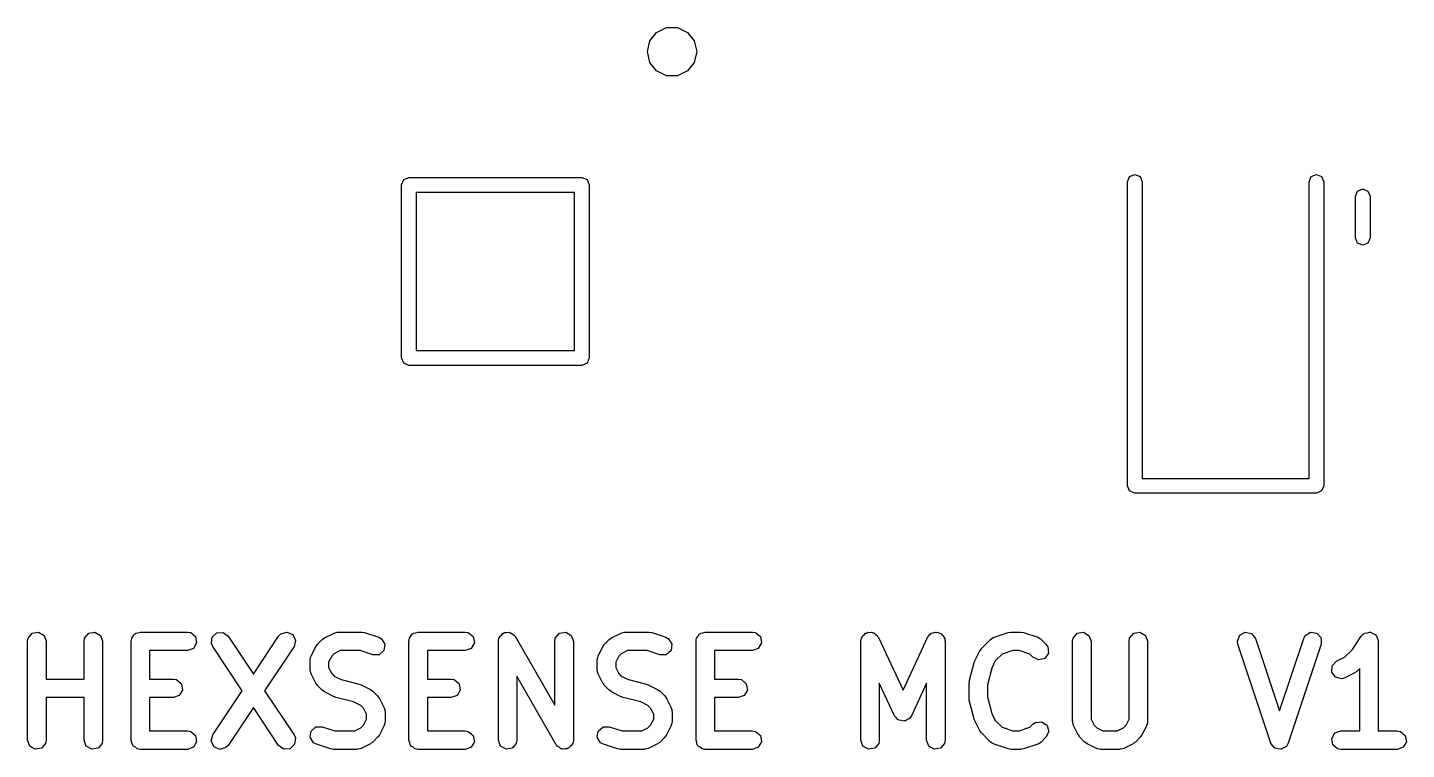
# Model space of a CAD drawing. Extents: x 131.4 to 171.3, y -117.7 to -82.5.
# Drawn here: x 135.97 to 147.13, y -111.15 to -105.31 of the extents above; entities that cross this region are included whole.
import ezdxf

# ---------------------------------------------------------------- set-up
doc = ezdxf.new("R2010")
doc.units = 0
doc.layers.add('BLACK', color=7, linetype='CONTINUOUS')

msp = doc.modelspace()

# ---------------------------------------------------------------- linework, layer by layer
at = {"layer": 'BLACK', "linetype": 'CONTINUOUS'}
for p, q in [((141.065, -105.344), (141.145, -105.305)), ((141.145, -105.305), (141.234, -105.305)), ((141.234, -105.305), (141.315, -105.344)), ((140.99, -105.5), (141.01, -105.413)), ((141.01, -105.413), (141.065, -105.344)), ((141.315, -105.344), (141.37, -105.413)), ((141.37, -105.413), (141.39, -105.5)), ((141.01, -105.587), (140.99, -105.5)), ((141.39, -105.5), (141.37, -105.587)), ((141.065, -105.656), (141.01, -105.587)), ((141.145, -105.695), (141.065, -105.656)), ((141.315, -105.656), (141.234, -105.695)), ((141.37, -105.587), (141.315, -105.656)), ((141.234, -105.695), (141.145, -105.695)), ((139, -106.579), (139.018, -106.536)), ((139.018, -106.536), (139.06, -106.519)), ((139.06, -106.519), (140.46, -106.519)), ((140.46, -106.519), (140.502, -106.536)), ((140.502, -106.536), (140.52, -106.579)), ((144.875, -106.554), (144.893, -106.511)), ((144.875, -109.014), (144.875, -106.554)), ((144.893, -106.511), (144.935, -106.494)), ((144.935, -106.494), (144.977, -106.511)), ((144.977, -106.511), (144.995, -106.554)), ((144.995, -106.554), (144.995, -108.954)), ((146.345, -106.554), (146.363, -106.511)), ((146.345, -108.954), (146.345, -106.554)), ((146.363, -106.511), (146.405, -106.494)), ((146.405, -106.494), (146.447, -106.511)), ((146.447, -106.511), (146.465, -106.554)), ((146.465, -106.554), (146.465, -109.014)), ((139, -107.979), (139, -106.579)), ((139.12, -106.639), (139.12, -107.919)), ((140.4, -106.639), (139.12, -106.639)), ((140.4, -107.919), (140.4, -106.639)), ((140.52, -106.579), (140.52, -107.979)), ((146.72, -106.671), (146.738, -106.629)), ((146.72, -107.006), (146.72, -106.671)), ((146.738, -106.629), (146.78, -106.611)), ((146.78, -106.611), (146.822, -106.629)), ((146.822, -106.629), (146.84, -106.671)), ((146.84, -106.671), (146.84, -107.006)), ((146.738, -107.049), (146.72, -107.006)), ((146.84, -107.006), (146.822, -107.049)), ((146.78, -107.066), (146.738, -107.049)), ((146.822, -107.049), (146.78, -107.066)), ((139.018, -108.021), (139, -107.979)), ((139, -107.979), (139, -107.979)), ((139.12, -107.919), (140.4, -107.919)), ((140.52, -107.979), (140.502, -108.021)), ((139.06, -108.039), (139.018, -108.021)), ((140.46, -108.039), (139.06, -108.039)), ((140.502, -108.021), (140.46, -108.039)), ((144.893, -109.056), (144.875, -109.014)), ((144.995, -108.954), (146.345, -108.954)), ((146.465, -109.014), (146.447, -109.056)), ((144.935, -109.074), (144.893, -109.056)), ((146.405, -109.074), (144.935, -109.074)), ((146.447, -109.056), (146.405, -109.074)), ((135.974, -110.273), (135.979, -110.247)), ((135.979, -110.247), (136.012, -110.208)), ((136.012, -110.208), (136.062, -110.199)), ((136.062, -110.199), (136.107, -110.225)), ((136.107, -110.225), (136.124, -110.273)), ((136.431, -110.273), (136.436, -110.247)), ((136.436, -110.247), (136.469, -110.208)), ((136.469, -110.208), (136.519, -110.199)), ((136.519, -110.199), (136.564, -110.225)), ((136.564, -110.225), (136.581, -110.273)), ((136.815, -110.257), (136.817, -110.247)), ((136.817, -110.247), (136.829, -110.232)), ((136.829, -110.232), (136.839, -110.215)), ((136.839, -110.215), (136.845, -110.213)), ((136.845, -110.213), (136.85, -110.208)), ((136.85, -110.208), (136.869, -110.205)), ((136.869, -110.205), (136.887, -110.198)), ((136.887, -110.198), (137.268, -110.198)), ((137.268, -110.198), (137.294, -110.202)), ((137.294, -110.202), (137.333, -110.235)), ((137.333, -110.235), (137.342, -110.286)), ((137.462, -110.291), (137.468, -110.24)), ((137.468, -110.24), (137.505, -110.204)), ((137.505, -110.204), (137.556, -110.201)), ((137.556, -110.201), (137.597, -110.231)), ((137.597, -110.231), (137.802, -110.538)), ((137.802, -110.538), (138.006, -110.231)), ((138.006, -110.231), (138.024, -110.212)), ((138.024, -110.212), (138.073, -110.198)), ((138.073, -110.198), (138.12, -110.219)), ((138.12, -110.219), (138.143, -110.265)), ((138.358, -110.258), (138.376, -110.245)), ((138.376, -110.245), (138.378, -110.244)), ((138.378, -110.244), (138.454, -110.206)), ((138.454, -110.206), (138.479, -110.198)), ((138.479, -110.198), (138.483, -110.199)), ((138.483, -110.199), (138.487, -110.198)), ((138.487, -110.198), (138.678, -110.198)), ((138.678, -110.198), (138.7, -110.202)), ((138.7, -110.202), (138.701, -110.202)), ((138.701, -110.202), (138.816, -110.24)), ((138.816, -110.24), (138.839, -110.252)), ((139.063, -110.257), (139.064, -110.247)), ((139.064, -110.247), (139.077, -110.232)), ((139.077, -110.232), (139.087, -110.215)), ((139.087, -110.215), (139.093, -110.213)), ((139.093, -110.213), (139.097, -110.208)), ((139.097, -110.208), (139.117, -110.205)), ((139.117, -110.205), (139.135, -110.198)), ((139.135, -110.198), (139.516, -110.198)), ((139.516, -110.198), (139.541, -110.202)), ((139.541, -110.202), (139.581, -110.235)), ((139.581, -110.235), (139.59, -110.286)), ((139.784, -110.273), (139.788, -110.247)), ((139.788, -110.247), (139.793, -110.242)), ((139.793, -110.242), (139.794, -110.235)), ((139.794, -110.235), (139.809, -110.223)), ((139.809, -110.223), (139.821, -110.208)), ((139.821, -110.208), (139.828, -110.207)), ((139.828, -110.207), (139.833, -110.202)), ((139.833, -110.202), (139.853, -110.202)), ((139.853, -110.202), (139.872, -110.199)), ((139.872, -110.199), (139.878, -110.203)), ((139.878, -110.203), (139.885, -110.203)), ((139.885, -110.203), (139.899, -110.215)), ((139.899, -110.215), (139.916, -110.225)), ((139.916, -110.225), (139.919, -110.231)), ((139.919, -110.231), (139.924, -110.236)), ((139.924, -110.236), (140.241, -110.79)), ((140.241, -110.273), (140.245, -110.247)), ((140.245, -110.247), (140.278, -110.208)), ((140.278, -110.208), (140.329, -110.199)), ((140.329, -110.199), (140.373, -110.225)), ((140.373, -110.225), (140.391, -110.273)), ((140.682, -110.258), (140.7, -110.245)), ((140.7, -110.245), (140.701, -110.244)), ((140.701, -110.244), (140.778, -110.206)), ((140.778, -110.206), (140.802, -110.198)), ((140.802, -110.198), (140.807, -110.199)), ((140.807, -110.199), (140.811, -110.198)), ((140.811, -110.198), (141.002, -110.198)), ((141.002, -110.198), (141.024, -110.202)), ((141.024, -110.202), (141.025, -110.202)), ((141.025, -110.202), (141.14, -110.24)), ((141.14, -110.24), (141.162, -110.252)), ((141.386, -110.257), (141.388, -110.247)), ((141.388, -110.247), (141.401, -110.232)), ((141.401, -110.232), (141.41, -110.215)), ((141.41, -110.215), (141.417, -110.213)), ((141.417, -110.213), (141.421, -110.208)), ((141.421, -110.208), (141.44, -110.205)), ((141.44, -110.205), (141.459, -110.198)), ((141.459, -110.198), (141.84, -110.198)), ((141.84, -110.198), (141.865, -110.202)), ((141.865, -110.202), (141.905, -110.235)), ((141.905, -110.235), (141.913, -110.286)), ((142.717, -110.273), (142.722, -110.247)), ((142.722, -110.247), (142.728, -110.24)), ((142.728, -110.24), (142.731, -110.23)), ((142.731, -110.23), (142.744, -110.221)), ((142.744, -110.221), (142.755, -110.208)), ((142.755, -110.208), (142.764, -110.206)), ((142.764, -110.206), (142.773, -110.2)), ((142.773, -110.2), (142.789, -110.202)), ((142.789, -110.202), (142.805, -110.199)), ((142.805, -110.199), (142.814, -110.204)), ((142.814, -110.204), (142.824, -110.205)), ((142.824, -110.205), (142.835, -110.217)), ((142.835, -110.217), (142.849, -110.225)), ((142.849, -110.225), (142.853, -110.234)), ((142.853, -110.234), (142.86, -110.241)), ((142.86, -110.241), (143.059, -110.667)), ((143.059, -110.667), (143.257, -110.241)), ((143.257, -110.241), (143.272, -110.22)), ((143.272, -110.22), (143.281, -110.216)), ((143.281, -110.216), (143.288, -110.208)), ((143.288, -110.208), (143.304, -110.205)), ((143.304, -110.205), (143.319, -110.198)), ((143.319, -110.198), (143.329, -110.201)), ((143.329, -110.201), (143.338, -110.199)), ((143.338, -110.199), (143.353, -110.207)), ((143.353, -110.207), (143.368, -110.211)), ((143.368, -110.211), (143.374, -110.22)), ((143.374, -110.22), (143.383, -110.225)), ((143.383, -110.225), (143.388, -110.24)), ((143.388, -110.24), (143.398, -110.254)), ((143.768, -110.258), (143.789, -110.243)), ((143.789, -110.243), (143.793, -110.243)), ((143.793, -110.243), (143.797, -110.24)), ((143.797, -110.24), (143.911, -110.202)), ((143.911, -110.202), (143.933, -110.198)), ((143.933, -110.198), (143.935, -110.198)), ((143.935, -110.198), (144.011, -110.198)), ((144.011, -110.198), (144.033, -110.202)), ((144.033, -110.202), (144.035, -110.202)), ((144.035, -110.202), (144.149, -110.24)), ((144.149, -110.24), (144.172, -110.252)), ((144.431, -110.273), (144.436, -110.247)), ((144.436, -110.247), (144.469, -110.208)), ((144.469, -110.208), (144.519, -110.199)), ((144.519, -110.199), (144.564, -110.225)), ((144.564, -110.225), (144.581, -110.273)), ((144.888, -110.273), (144.893, -110.247)), ((144.893, -110.247), (144.926, -110.208)), ((144.926, -110.208), (144.976, -110.199)), ((144.976, -110.199), (145.021, -110.225)), ((145.021, -110.225), (145.038, -110.273)), ((145.765, -110.271), (145.784, -110.223)), ((145.784, -110.223), (145.829, -110.199)), ((145.829, -110.199), (145.879, -110.209)), ((145.879, -110.209), (145.911, -110.249)), ((145.911, -110.249), (146.106, -110.836)), ((146.106, -110.836), (146.302, -110.249)), ((146.302, -110.249), (146.314, -110.226)), ((146.314, -110.226), (146.358, -110.199)), ((146.358, -110.199), (146.409, -110.207)), ((146.409, -110.207), (146.443, -110.245)), ((146.443, -110.245), (146.444, -110.297)), ((146.696, -110.339), (146.768, -110.231)), ((146.768, -110.231), (146.786, -110.212)), ((146.786, -110.212), (146.79, -110.211)), ((146.79, -110.211), (146.793, -110.208)), ((146.793, -110.208), (146.814, -110.204)), ((146.814, -110.204), (146.835, -110.198)), ((146.835, -110.198), (146.839, -110.2)), ((146.839, -110.2), (146.843, -110.199)), ((146.843, -110.199), (146.862, -110.21)), ((146.862, -110.21), (146.882, -110.219)), ((146.882, -110.219), (146.884, -110.223)), ((146.884, -110.223), (146.888, -110.225)), ((146.888, -110.225), (146.895, -110.245)), ((146.895, -110.245), (146.905, -110.265)), ((135.974, -111.073), (135.974, -110.273)), ((136.124, -110.273), (136.124, -110.579)), ((136.431, -110.579), (136.431, -110.273)), ((136.581, -110.273), (136.581, -111.073)), ((136.812, -110.273), (136.814, -110.263)), ((136.812, -111.073), (136.812, -110.273)), ((136.813, -110.26), (136.815, -110.257)), ((136.814, -110.263), (136.813, -110.26)), ((137.268, -110.348), (136.962, -110.348)), ((136.962, -110.348), (136.962, -110.579)), ((137.316, -110.33), (137.268, -110.348)), ((137.342, -110.286), (137.316, -110.33)), ((137.472, -110.315), (137.462, -110.291)), ((137.711, -110.673), (137.472, -110.315)), ((138.131, -110.315), (137.892, -110.673)), ((138.143, -110.265), (138.131, -110.315)), ((138.268, -110.392), (138.306, -110.316)), ((138.306, -110.316), (138.319, -110.298)), ((138.319, -110.298), (138.32, -110.296)), ((138.32, -110.296), (138.358, -110.258)), ((138.505, -110.348), (138.455, -110.373)), ((138.666, -110.348), (138.505, -110.348)), ((138.768, -110.382), (138.666, -110.348)), ((138.858, -110.347), (138.82, -110.381)), ((138.839, -110.252), (138.865, -110.296)), ((138.865, -110.296), (138.858, -110.347)), ((139.06, -110.273), (139.062, -110.263)), ((139.06, -111.073), (139.06, -110.273)), ((139.061, -110.26), (139.063, -110.257)), ((139.062, -110.263), (139.061, -110.26)), ((139.516, -110.348), (139.21, -110.348)), ((139.21, -110.348), (139.21, -110.579)), ((139.564, -110.33), (139.516, -110.348)), ((139.59, -110.286), (139.564, -110.33)), ((139.784, -111.073), (139.784, -110.273)), ((140.241, -110.79), (140.241, -110.273)), ((140.391, -110.273), (140.391, -111.073)), ((140.592, -110.392), (140.63, -110.316)), ((140.63, -110.316), (140.643, -110.298)), ((140.643, -110.298), (140.644, -110.296)), ((140.644, -110.296), (140.682, -110.258)), ((140.829, -110.348), (140.779, -110.373)), ((140.989, -110.348), (140.829, -110.348)), ((141.092, -110.382), (140.989, -110.348)), ((141.182, -110.347), (141.143, -110.381)), ((141.162, -110.252), (141.189, -110.296)), ((141.189, -110.296), (141.182, -110.347)), ((141.384, -110.273), (141.385, -110.263)), ((141.384, -111.073), (141.384, -110.273)), ((141.385, -110.26), (141.386, -110.257)), ((141.385, -110.263), (141.385, -110.26)), ((141.84, -110.348), (141.534, -110.348)), ((141.534, -110.348), (141.534, -110.579)), ((141.888, -110.33), (141.84, -110.348)), ((141.913, -110.286), (141.888, -110.33)), ((142.717, -111.073), (142.717, -110.273)), ((143.398, -110.254), (143.397, -110.264)), ((143.397, -110.264), (143.4, -110.273)), ((143.4, -110.273), (143.4, -111.073)), ((143.639, -110.43), (143.677, -110.354)), ((143.677, -110.354), (143.691, -110.336)), ((143.691, -110.334), (143.768, -110.258)), ((143.691, -110.336), (143.691, -110.334)), ((143.947, -110.348), (143.861, -110.377)), ((143.999, -110.348), (143.947, -110.348)), ((144.085, -110.377), (143.999, -110.348)), ((144.172, -110.252), (144.174, -110.256)), ((144.174, -110.256), (144.178, -110.258)), ((144.178, -110.258), (144.216, -110.296)), ((144.216, -110.296), (144.231, -110.317)), ((144.231, -110.317), (144.236, -110.369)), ((144.431, -110.921), (144.431, -110.273)), ((144.581, -110.273), (144.581, -110.903)), ((144.888, -110.903), (144.888, -110.273)), ((145.038, -110.273), (145.038, -110.921)), ((145.768, -110.297), (145.765, -110.271)), ((146.035, -111.097), (145.768, -110.297)), ((146.444, -110.297), (146.177, -111.097)), ((146.633, -110.402), (146.696, -110.339)), ((146.905, -110.265), (146.904, -110.269)), ((146.904, -110.269), (146.905, -110.273)), ((146.905, -110.273), (146.905, -110.998)), ((138.26, -110.425), (138.264, -110.4)), ((138.26, -110.501), (138.26, -110.425)), ((138.264, -110.4), (138.267, -110.396)), ((138.267, -110.396), (138.268, -110.392)), ((138.435, -110.394), (138.41, -110.443)), ((138.41, -110.443), (138.41, -110.484)), ((138.455, -110.373), (138.435, -110.394)), ((138.82, -110.381), (138.768, -110.382)), ((140.584, -110.425), (140.588, -110.4)), ((140.584, -110.501), (140.584, -110.425)), ((140.588, -110.4), (140.591, -110.396)), ((140.591, -110.396), (140.592, -110.392)), ((140.758, -110.394), (140.734, -110.443)), ((140.734, -110.443), (140.734, -110.484)), ((140.779, -110.373), (140.758, -110.394)), ((141.143, -110.381), (141.092, -110.382)), ((143.595, -110.598), (143.634, -110.445)), ((143.634, -110.445), (143.639, -110.433)), ((143.639, -110.433), (143.639, -110.43)), ((143.806, -110.432), (143.777, -110.49)), ((143.861, -110.377), (143.806, -110.432)), ((144.11, -110.402), (144.085, -110.377)), ((144.157, -110.424), (144.11, -110.402)), ((144.206, -110.411), (144.157, -110.424)), ((144.236, -110.369), (144.206, -110.411)), ((146.53, -110.523), (146.533, -110.472)), ((146.533, -110.472), (146.568, -110.434)), ((146.568, -110.434), (146.633, -110.402)), ((136.124, -110.579), (136.431, -110.579)), ((136.962, -110.579), (137.154, -110.579)), ((137.154, -110.579), (137.18, -110.583)), ((137.18, -110.583), (137.219, -110.616)), ((138.261, -110.506), (138.26, -110.501)), ((138.26, -110.51), (138.261, -110.506)), ((138.268, -110.535), (138.26, -110.51)), ((138.306, -110.611), (138.268, -110.535)), ((138.41, -110.484), (138.435, -110.533)), ((138.435, -110.533), (138.455, -110.554)), ((138.455, -110.554), (138.513, -110.583)), ((138.513, -110.583), (138.658, -110.619)), ((139.21, -110.579), (139.402, -110.579)), ((139.402, -110.579), (139.427, -110.583)), ((139.427, -110.583), (139.466, -110.616)), ((140.251, -111.11), (139.934, -110.555)), ((139.934, -110.555), (139.934, -111.073)), ((140.585, -110.506), (140.584, -110.501)), ((140.584, -110.51), (140.585, -110.506)), ((140.592, -110.535), (140.584, -110.51)), ((140.63, -110.611), (140.592, -110.535)), ((140.734, -110.484), (140.758, -110.533)), ((140.758, -110.533), (140.779, -110.554)), ((140.779, -110.554), (140.837, -110.583)), ((140.837, -110.583), (140.982, -110.619)), ((141.534, -110.579), (141.725, -110.579)), ((141.725, -110.579), (141.751, -110.583)), ((141.751, -110.583), (141.79, -110.616)), ((143.777, -110.49), (143.743, -110.625)), ((146.56, -110.564), (146.53, -110.523)), ((146.61, -110.576), (146.56, -110.564)), ((146.635, -110.569), (146.61, -110.576)), ((146.711, -110.53), (146.635, -110.569)), ((146.712, -110.529), (146.711, -110.53)), ((146.731, -110.516), (146.712, -110.529)), ((146.755, -110.492), (146.731, -110.516)), ((146.755, -110.998), (146.755, -110.492)), ((137.228, -110.667), (137.202, -110.711)), ((137.219, -110.616), (137.228, -110.667)), ((137.472, -111.031), (137.711, -110.673)), ((137.892, -110.673), (138.131, -111.031)), ((138.307, -110.612), (138.306, -110.611)), ((138.32, -110.631), (138.307, -110.612)), ((138.358, -110.669), (138.32, -110.631)), ((138.36, -110.669), (138.358, -110.669)), ((138.378, -110.683), (138.36, -110.669)), ((138.454, -110.721), (138.378, -110.683)), ((138.658, -110.619), (138.67, -110.624)), ((138.67, -110.624), (138.673, -110.625)), ((138.673, -110.625), (138.749, -110.663)), ((138.749, -110.663), (138.767, -110.676)), ((138.767, -110.676), (138.769, -110.677)), ((138.769, -110.677), (138.807, -110.715)), ((139.475, -110.667), (139.45, -110.711)), ((139.466, -110.616), (139.475, -110.667)), ((140.631, -110.612), (140.63, -110.611)), ((140.644, -110.631), (140.631, -110.612)), ((140.682, -110.669), (140.644, -110.631)), ((140.683, -110.669), (140.682, -110.669)), ((140.701, -110.683), (140.683, -110.669)), ((140.778, -110.721), (140.701, -110.683)), ((140.982, -110.619), (140.993, -110.624)), ((140.993, -110.624), (140.997, -110.625)), ((140.997, -110.625), (141.073, -110.663)), ((141.073, -110.663), (141.091, -110.676)), ((141.091, -110.676), (141.093, -110.677)), ((141.093, -110.677), (141.131, -110.715)), ((141.799, -110.667), (141.774, -110.711)), ((141.79, -110.616), (141.799, -110.667)), ((142.991, -110.876), (142.867, -110.611)), ((142.867, -110.611), (142.867, -111.073)), ((143.25, -110.611), (143.127, -110.876)), ((143.25, -111.073), (143.25, -110.611)), ((143.593, -110.616), (143.596, -110.601)), ((143.593, -110.73), (143.593, -110.616)), ((143.596, -110.601), (143.595, -110.598)), ((143.743, -110.625), (143.743, -110.721)), ((136.431, -110.729), (136.124, -110.729)), ((136.124, -110.729), (136.124, -111.073)), ((136.431, -111.073), (136.431, -110.729)), ((137.154, -110.729), (136.962, -110.729)), ((136.962, -110.729), (136.962, -110.998)), ((137.202, -110.711), (137.154, -110.729)), ((137.802, -110.808), (137.597, -111.115)), ((138.006, -111.115), (137.802, -110.808)), ((138.457, -110.721), (138.454, -110.721)), ((138.469, -110.727), (138.457, -110.721)), ((138.613, -110.763), (138.469, -110.727)), ((138.671, -110.792), (138.613, -110.763)), ((138.692, -110.813), (138.671, -110.792)), ((138.807, -110.715), (138.82, -110.733)), ((138.82, -110.733), (138.821, -110.735)), ((138.821, -110.735), (138.859, -110.811)), ((139.402, -110.729), (139.21, -110.729)), ((139.21, -110.729), (139.21, -110.998)), ((139.45, -110.711), (139.402, -110.729)), ((140.781, -110.721), (140.778, -110.721)), ((140.793, -110.727), (140.781, -110.721)), ((140.937, -110.763), (140.793, -110.727)), ((140.995, -110.792), (140.937, -110.763)), ((141.016, -110.813), (140.995, -110.792)), ((141.131, -110.715), (141.144, -110.733)), ((141.144, -110.733), (141.145, -110.735)), ((141.145, -110.735), (141.183, -110.811)), ((141.725, -110.729), (141.534, -110.729)), ((141.534, -110.729), (141.534, -110.998)), ((141.774, -110.711), (141.725, -110.729)), ((143.594, -110.733), (143.593, -110.73)), ((143.595, -110.748), (143.594, -110.733)), ((143.634, -110.901), (143.595, -110.748)), ((143.743, -110.721), (143.777, -110.856)), ((138.717, -110.862), (138.692, -110.813)), ((138.692, -110.952), (138.717, -110.903)), ((138.717, -110.903), (138.717, -110.862)), ((138.859, -110.811), (138.867, -110.836)), ((138.867, -110.836), (138.865, -110.84)), ((138.865, -110.84), (138.867, -110.844)), ((138.867, -110.844), (138.867, -110.921)), ((141.041, -110.862), (141.016, -110.813)), ((141.016, -110.952), (141.041, -110.903)), ((141.041, -110.903), (141.041, -110.862)), ((141.183, -110.811), (141.19, -110.836)), ((141.19, -110.836), (141.189, -110.84)), ((141.189, -110.84), (141.191, -110.844)), ((141.191, -110.844), (141.191, -110.921)), ((143.004, -110.89), (142.991, -110.876)), ((143.016, -110.906), (143.004, -110.89)), ((143.022, -110.908), (143.016, -110.906)), ((143.027, -110.912), (143.022, -110.908)), ((143.046, -110.914), (143.027, -110.912)), ((143.065, -110.919), (143.046, -110.914)), ((143.071, -110.916), (143.065, -110.919)), ((143.078, -110.917), (143.071, -110.916)), ((143.094, -110.906), (143.078, -110.917)), ((143.112, -110.897), (143.094, -110.906)), ((143.117, -110.889), (143.112, -110.897)), ((143.12, -110.887), (143.117, -110.889)), ((143.121, -110.884), (143.12, -110.887)), ((143.127, -110.876), (143.121, -110.884)), ((143.636, -110.904), (143.634, -110.901)), ((143.639, -110.916), (143.636, -110.904)), ((143.677, -110.992), (143.639, -110.916)), ((143.777, -110.856), (143.806, -110.914)), ((143.806, -110.914), (143.861, -110.969)), ((144.581, -110.903), (144.606, -110.952)), ((144.864, -110.952), (144.888, -110.903)), ((136.962, -110.998), (137.268, -110.998)), ((137.268, -110.998), (137.294, -111.002)), ((137.294, -111.002), (137.333, -111.035)), ((137.46, -111.081), (137.472, -111.031)), ((138.131, -111.031), (138.141, -111.055)), ((138.261, -111.05), (138.269, -110.999)), ((138.269, -110.999), (138.307, -110.965)), ((138.307, -110.965), (138.359, -110.964)), ((138.359, -110.964), (138.461, -110.998)), ((138.461, -110.998), (138.622, -110.998)), ((138.622, -110.998), (138.671, -110.973)), ((138.671, -110.973), (138.692, -110.952)), ((138.821, -111.03), (138.808, -111.048)), ((138.859, -110.954), (138.821, -111.03)), ((138.86, -110.95), (138.859, -110.954)), ((138.862, -110.946), (138.86, -110.95)), ((138.867, -110.921), (138.862, -110.946)), ((139.21, -110.998), (139.516, -110.998)), ((139.516, -110.998), (139.541, -111.002)), ((139.541, -111.002), (139.581, -111.035)), ((140.585, -111.05), (140.593, -110.999)), ((140.593, -110.999), (140.631, -110.965)), ((140.631, -110.965), (140.682, -110.964)), ((140.682, -110.964), (140.785, -110.998)), ((140.785, -110.998), (140.946, -110.998)), ((140.946, -110.998), (140.995, -110.973)), ((140.995, -110.973), (141.016, -110.952)), ((141.145, -111.03), (141.131, -111.048)), ((141.183, -110.954), (141.145, -111.03)), ((141.186, -110.946), (141.183, -110.95)), ((141.183, -110.95), (141.183, -110.954)), ((141.191, -110.921), (141.186, -110.946)), ((141.534, -110.998), (141.84, -110.998)), ((141.84, -110.998), (141.865, -111.002)), ((141.865, -111.002), (141.905, -111.035)), ((143.679, -110.993), (143.677, -110.992)), ((143.691, -111.012), (143.679, -110.993)), ((143.768, -111.088), (143.691, -111.012)), ((143.861, -110.969), (143.947, -110.998)), ((143.947, -110.998), (143.999, -110.998)), ((143.999, -110.998), (144.085, -110.969)), ((144.085, -110.969), (144.11, -110.944)), ((144.11, -110.944), (144.132, -110.929)), ((144.132, -110.929), (144.183, -110.924)), ((144.183, -110.924), (144.225, -110.954)), ((144.238, -111.003), (144.216, -111.05)), ((144.225, -110.954), (144.238, -111.003)), ((144.433, -110.925), (144.431, -110.921)), ((144.432, -110.929), (144.433, -110.925)), ((144.439, -110.954), (144.432, -110.929)), ((144.477, -111.03), (144.439, -110.954)), ((144.479, -111.031), (144.477, -111.03)), ((144.491, -111.05), (144.479, -111.031)), ((144.606, -110.952), (144.627, -110.973)), ((144.627, -110.973), (144.676, -110.998)), ((144.676, -110.998), (144.793, -110.998)), ((144.793, -110.998), (144.843, -110.973)), ((144.843, -110.973), (144.864, -110.952)), ((144.992, -111.03), (144.979, -111.048)), ((145.031, -110.954), (144.992, -111.03)), ((145.034, -110.946), (145.031, -110.95)), ((145.031, -110.95), (145.031, -110.954)), ((145.038, -110.921), (145.034, -110.946)), ((146.528, -111.06), (146.553, -111.015)), ((146.553, -111.015), (146.602, -110.998)), ((146.602, -110.998), (146.755, -110.998)), ((146.905, -110.998), (147.059, -110.998)), ((147.059, -110.998), (147.084, -111.002)), ((147.084, -111.002), (147.124, -111.035)), ((135.992, -111.121), (135.974, -111.073)), ((136.036, -111.147), (135.992, -111.121)), ((136.087, -111.138), (136.036, -111.147)), ((136.12, -111.099), (136.087, -111.138)), ((136.124, -111.073), (136.12, -111.099)), ((136.449, -111.121), (136.431, -111.073)), ((136.493, -111.147), (136.449, -111.121)), ((136.544, -111.138), (136.493, -111.147)), ((136.577, -111.099), (136.544, -111.138)), ((136.581, -111.073), (136.577, -111.099)), ((136.819, -111.091), (136.812, -111.073)), ((136.822, -111.11), (136.819, -111.091)), ((136.827, -111.115), (136.822, -111.11)), ((136.83, -111.121), (136.827, -111.115)), ((136.847, -111.131), (136.83, -111.121)), ((136.862, -111.143), (136.847, -111.131)), ((136.871, -111.145), (136.862, -111.143)), ((137.316, -111.13), (137.268, -111.148)), ((137.342, -111.086), (137.316, -111.13)), ((137.333, -111.035), (137.342, -111.086)), ((137.483, -111.127), (137.46, -111.081)), ((137.53, -111.148), (137.483, -111.127)), ((137.579, -111.133), (137.53, -111.148)), ((137.597, -111.115), (137.579, -111.133)), ((138.047, -111.145), (138.006, -111.115)), ((138.098, -111.142), (138.047, -111.145)), ((138.135, -111.106), (138.098, -111.142)), ((138.141, -111.055), (138.135, -111.106)), ((138.288, -111.094), (138.261, -111.05)), ((138.311, -111.106), (138.288, -111.094)), ((138.425, -111.144), (138.311, -111.106)), ((138.673, -111.14), (138.648, -111.147)), ((138.749, -111.102), (138.673, -111.14)), ((138.75, -111.101), (138.749, -111.102)), ((138.769, -111.088), (138.75, -111.101)), ((138.807, -111.05), (138.769, -111.088)), ((138.808, -111.048), (138.807, -111.05)), ((139.067, -111.091), (139.06, -111.073)), ((139.07, -111.11), (139.067, -111.091)), ((139.075, -111.115), (139.07, -111.11)), ((139.077, -111.121), (139.075, -111.115)), ((139.094, -111.131), (139.077, -111.121)), ((139.109, -111.143), (139.094, -111.131)), ((139.119, -111.145), (139.109, -111.143)), ((139.564, -111.13), (139.516, -111.148)), ((139.59, -111.086), (139.564, -111.13)), ((139.581, -111.035), (139.59, -111.086)), ((139.801, -111.121), (139.784, -111.073)), ((139.846, -111.147), (139.801, -111.121)), ((139.896, -111.138), (139.846, -111.147)), ((139.929, -111.099), (139.896, -111.138)), ((139.934, -111.073), (139.929, -111.099)), ((140.256, -111.115), (140.251, -111.11)), ((140.258, -111.121), (140.256, -111.115)), ((140.275, -111.131), (140.258, -111.121)), ((140.29, -111.143), (140.275, -111.131)), ((140.297, -111.143), (140.29, -111.143)), ((140.303, -111.147), (140.297, -111.143)), ((140.322, -111.143), (140.303, -111.147)), ((140.341, -111.144), (140.322, -111.143)), ((140.346, -111.139), (140.341, -111.144)), ((140.353, -111.138), (140.346, -111.139)), ((140.366, -111.123), (140.353, -111.138)), ((140.381, -111.111), (140.366, -111.123)), ((140.382, -111.104), (140.381, -111.111)), ((140.386, -111.099), (140.382, -111.104)), ((140.391, -111.073), (140.386, -111.099)), ((140.612, -111.094), (140.585, -111.05)), ((140.635, -111.106), (140.612, -111.094)), ((140.749, -111.144), (140.635, -111.106)), ((140.997, -111.14), (140.972, -111.147)), ((141.073, -111.102), (140.997, -111.14)), ((141.074, -111.101), (141.073, -111.102)), ((141.093, -111.088), (141.074, -111.101)), ((141.131, -111.05), (141.093, -111.088)), ((141.131, -111.048), (141.131, -111.05)), ((141.39, -111.091), (141.384, -111.073)), ((141.394, -111.11), (141.39, -111.091)), ((141.399, -111.115), (141.394, -111.11)), ((141.401, -111.121), (141.399, -111.115)), ((141.418, -111.131), (141.401, -111.121)), ((141.433, -111.143), (141.418, -111.131)), ((141.443, -111.145), (141.433, -111.143)), ((141.888, -111.13), (141.84, -111.148)), ((141.913, -111.086), (141.888, -111.13)), ((141.905, -111.035), (141.913, -111.086)), ((142.735, -111.121), (142.717, -111.073)), ((142.779, -111.147), (142.735, -111.121)), ((142.83, -111.138), (142.779, -111.147)), ((142.862, -111.099), (142.83, -111.138)), ((142.867, -111.073), (142.862, -111.099)), ((143.268, -111.121), (143.25, -111.073)), ((143.312, -111.147), (143.268, -111.121)), ((143.363, -111.138), (143.312, -111.147)), ((143.396, -111.099), (143.363, -111.138)), ((143.4, -111.073), (143.396, -111.099)), ((143.772, -111.09), (143.768, -111.088)), ((143.774, -111.094), (143.772, -111.09)), ((143.797, -111.106), (143.774, -111.094)), ((143.911, -111.144), (143.797, -111.106)), ((144.149, -111.106), (144.035, -111.144)), ((144.153, -111.103), (144.149, -111.106)), ((144.157, -111.103), (144.153, -111.103)), ((144.178, -111.088), (144.157, -111.103)), ((144.216, -111.05), (144.178, -111.088)), ((144.529, -111.088), (144.491, -111.05)), ((144.531, -111.089), (144.529, -111.088)), ((144.549, -111.102), (144.531, -111.089)), ((144.625, -111.14), (144.549, -111.102)), ((144.63, -111.141), (144.625, -111.14)), ((144.633, -111.143), (144.63, -111.141)), ((144.659, -111.148), (144.633, -111.143)), ((144.845, -111.14), (144.82, -111.147)), ((144.921, -111.102), (144.845, -111.14)), ((144.922, -111.101), (144.921, -111.102)), ((144.94, -111.088), (144.922, -111.101)), ((144.978, -111.05), (144.94, -111.088)), ((144.979, -111.048), (144.978, -111.05)), ((146.036, -111.098), (146.035, -111.097)), ((146.037, -111.1), (146.036, -111.098)), ((146.052, -111.118), (146.037, -111.1)), ((146.067, -111.137), (146.052, -111.118)), ((146.069, -111.137), (146.067, -111.137)), ((146.071, -111.139), (146.069, -111.137)), ((146.094, -111.142), (146.071, -111.139)), ((146.117, -111.147), (146.094, -111.142)), ((146.142, -111.134), (146.121, -111.146)), ((146.162, -111.123), (146.142, -111.134)), ((146.163, -111.121), (146.162, -111.123)), ((146.165, -111.12), (146.163, -111.121)), ((146.177, -111.097), (146.165, -111.12)), ((146.537, -111.11), (146.528, -111.06)), ((146.576, -111.143), (146.537, -111.11)), ((146.602, -111.148), (146.576, -111.143)), ((147.107, -111.13), (147.059, -111.148)), ((147.133, -111.086), (147.107, -111.13)), ((147.124, -111.035), (147.133, -111.086)), ((136.874, -111.147), (136.871, -111.145)), ((136.878, -111.146), (136.874, -111.147)), ((136.887, -111.148), (136.878, -111.146)), ((137.268, -111.148), (136.887, -111.148)), ((138.427, -111.144), (138.425, -111.144)), ((138.449, -111.148), (138.427, -111.144)), ((138.64, -111.148), (138.449, -111.148)), ((138.644, -111.146), (138.64, -111.148)), ((138.648, -111.147), (138.644, -111.146)), ((139.122, -111.147), (139.119, -111.145)), ((139.125, -111.146), (139.122, -111.147)), ((139.135, -111.148), (139.125, -111.146)), ((139.516, -111.148), (139.135, -111.148)), ((140.751, -111.144), (140.749, -111.144)), ((140.773, -111.148), (140.751, -111.144)), ((140.963, -111.148), (140.773, -111.148)), ((140.968, -111.146), (140.963, -111.148)), ((140.972, -111.147), (140.968, -111.146)), ((141.446, -111.147), (141.443, -111.145)), ((141.449, -111.146), (141.446, -111.147)), ((141.459, -111.148), (141.449, -111.146)), ((141.84, -111.148), (141.459, -111.148)), ((143.913, -111.144), (143.911, -111.144)), ((143.935, -111.148), (143.913, -111.144)), ((144.011, -111.148), (143.935, -111.148)), ((144.013, -111.147), (144.011, -111.148)), ((144.035, -111.144), (144.013, -111.147)), ((144.811, -111.148), (144.659, -111.148)), ((144.815, -111.146), (144.811, -111.148)), ((144.82, -111.147), (144.815, -111.146)), ((146.119, -111.146), (146.117, -111.147)), ((146.121, -111.146), (146.119, -111.146)), ((147.059, -111.148), (146.602, -111.148))]:
    msp.add_line(p, q, dxfattribs=at)

doc.saveas('drawing.dxf')
